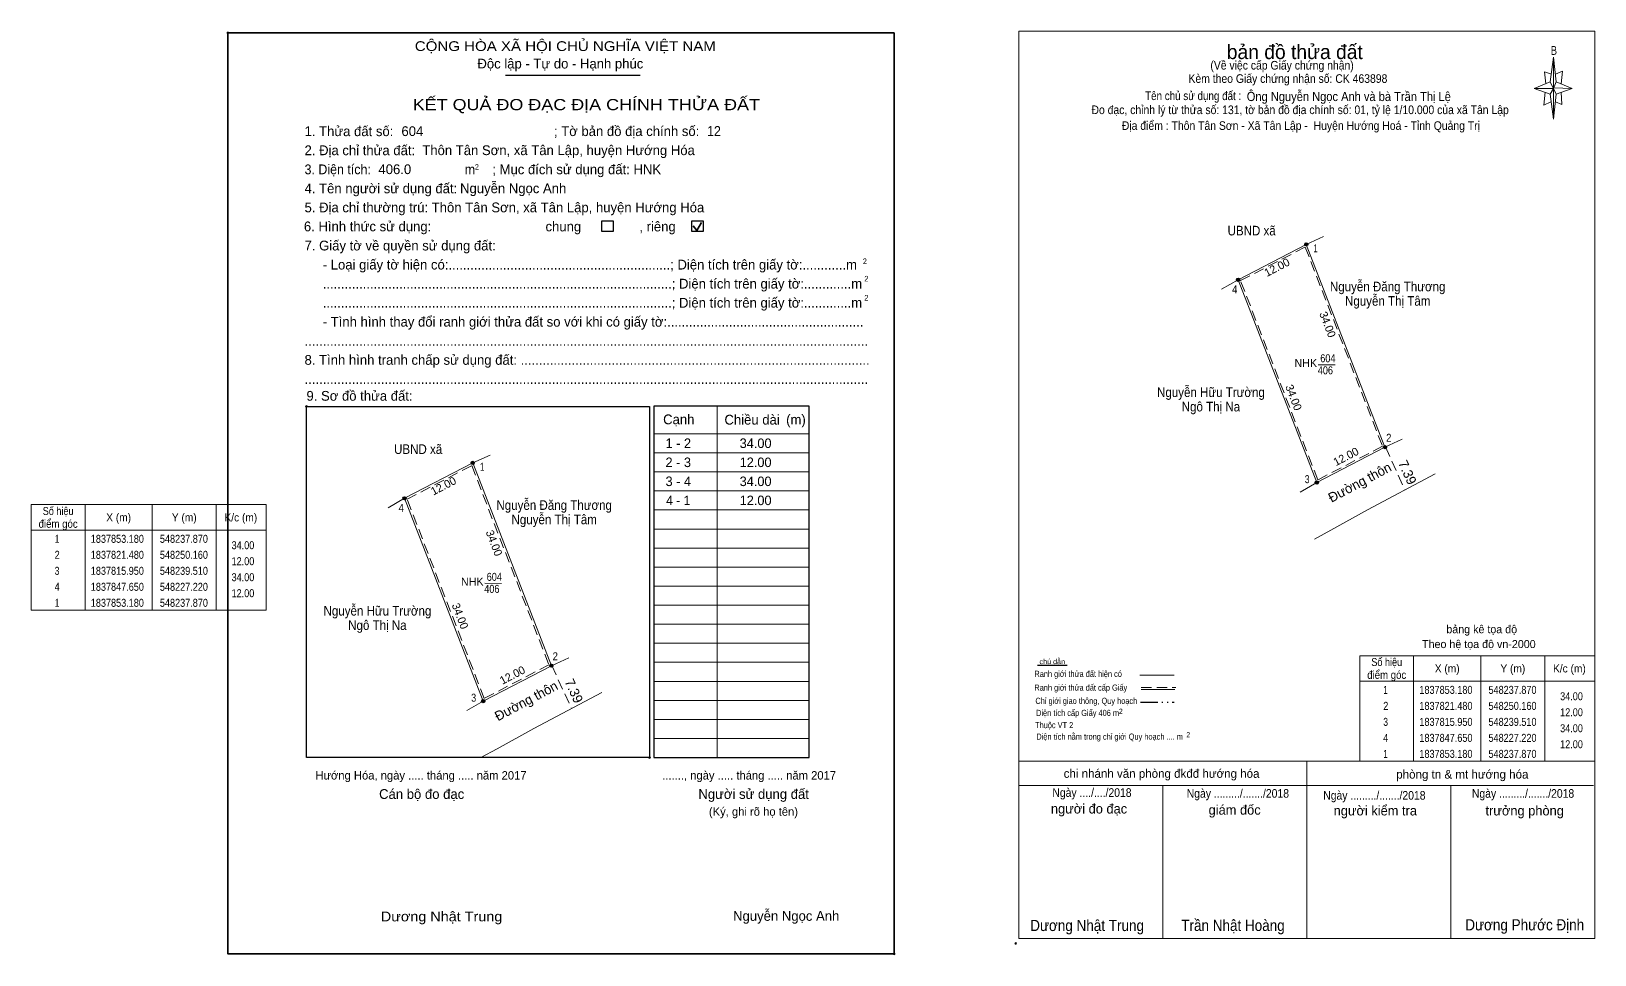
# Model space of a CAD drawing. Header units: metres. Extents: x 548169 to 548817, y 1837776 to 1837921.
# Drawn here: x 548168.9 to 548413.2, y 1837776.3 to 1837920.6 of the extents above; entities that cross this region are included whole.
import ezdxf
from ezdxf.enums import TextEntityAlignment as Align

# ---------------------------------------------------------------- set-up
doc = ezdxf.new("R2010")
doc.units = ezdxf.units.M
doc.header["$LTSCALE"] = 0.54
doc.header["$PDMODE"] = 32
doc.header["$PDSIZE"] = 0.27
doc.linetypes.add('DASH_DOUBLE_DOT', pattern=[9.2, 5, -1.2, 0.3, -1.2, 0.3, -1.2])
doc.linetypes.add('MEDIUM_DASHED', pattern=[4.5, 3, -1.5])
for name, color, linetype, lineweight in [('1', 7, 'Continuous', 13), ('10', 7, 'Continuous', 13), ('11', 7, 'Continuous', 25), ('2', 7, 'Continuous', 35), ('27', 7, 'Continuous', 13), ('4', 7, 'Continuous', 13), ('50', 7, 'Continuous', 25), ('63', 7, 'Continuous', 13)]:
    doc.layers.add(name, color=color, linetype=linetype, lineweight=lineweight)
for name, color, linetype in [('36', 7, 'Continuous'), ('48', 7, 'Continuous'), ('52', 7, 'Continuous'), ('6', 7, 'Continuous'), ('9', 7, 'Continuous')]:
    doc.layers.add(name, color=color, linetype=linetype)

msp = doc.modelspace()

# ---------------------------------------------------------------- hatches: boundary and pattern name
at = {"layer": '11'}
for points in [[(548368.3582, 1837887.34, 1), (548367.8618, 1837887.34, 1)], [(548357.7082, 1837881.81, 1), (548357.2118, 1837881.81, 1)], [(548357.7082, 1837881.81, 1), (548357.2118, 1837881.81, 1)], [(548380.6482, 1837855.64, 1), (548380.1518, 1837855.64, 1)], [(548238.1182, 1837853.18, 1), (548237.6218, 1837853.18, 1)], [(548369.9982, 1837850.11, 1), (548369.5018, 1837850.11, 1)], [(548227.4682, 1837847.65, 1), (548226.9718, 1837847.65, 1)], [(548227.4682, 1837847.65, 1), (548226.9718, 1837847.65, 1)], [(548250.4082, 1837821.48, 1), (548249.9118, 1837821.48, 1)], [(548239.7582, 1837815.95, 1), (548239.2618, 1837815.95, 1)]]:
    msp.add_hatch(color=256, dxfattribs=at).paths.add_polyline_path(points)

# ---------------------------------------------------------------- linework, layer by layer
at = {"layer": '1', "lineweight": 25}
for p, q in [((548242.97, 1837913.79), (548264.01, 1837913.79)), ((548290.43, 1837862.04), (548266.18, 1837862.04)), ((548266.18, 1837862.04), (548266.18, 1837858.93)), ((548290.43, 1837807.11), (548290.43, 1837862.04)), ((548266.18, 1837858.93), (548266.18, 1837808.51)), ((548266.18, 1837808.51), (548266.18, 1837807.11))]:
    msp.add_line(p, q, dxfattribs=at)
at = {"layer": '1', "lineweight": 35}
for p, q in [((548272.32, 1837890.26), (548272.91, 1837889.49)), ((548272.91, 1837889.49), (548273.63, 1837890.78))]:
    msp.add_line(p, q, dxfattribs=at)
at = {"layer": '1'}
for p, q in [((548276.04, 1837862.04), (548276.04, 1837807.11)), ((548266.18, 1837857.75), (548267.4, 1837857.75)), ((548267.4, 1837857.75), (548282.85, 1837857.75)), ((548282.85, 1837857.75), (548290.43, 1837857.75)), ((548266.18, 1837854.77), (548267.4, 1837854.77)), ((548267.4, 1837854.77), (548282.85, 1837854.77)), ((548282.85, 1837854.77), (548290.43, 1837854.77)), ((548266.18, 1837851.79), (548267.4, 1837851.79)), ((548267.4, 1837851.79), (548282.85, 1837851.79)), ((548282.85, 1837851.79), (548290.43, 1837851.79)), ((548266.18, 1837848.81), (548267.4, 1837848.81)), ((548267.4, 1837848.81), (548282.85, 1837848.81)), ((548282.85, 1837848.81), (548290.43, 1837848.81)), ((548266.18, 1837845.83), (548267.4, 1837845.83)), ((548267.4, 1837845.83), (548282.85, 1837845.83)), ((548282.85, 1837845.83), (548290.43, 1837845.83)), ((548266.18, 1837842.85), (548267.4, 1837842.85)), ((548267.4, 1837842.85), (548282.85, 1837842.85)), ((548282.85, 1837842.85), (548290.43, 1837842.85)), ((548266.18, 1837839.88), (548267.4, 1837839.88)), ((548267.4, 1837839.88), (548282.85, 1837839.88)), ((548282.85, 1837839.88), (548290.43, 1837839.88)), ((548266.18, 1837836.9), (548267.4, 1837836.9)), ((548267.4, 1837836.9), (548282.85, 1837836.9)), ((548282.85, 1837836.9), (548290.43, 1837836.9)), ((548266.18, 1837833.92), (548267.4, 1837833.92)), ((548267.4, 1837833.92), (548282.85, 1837833.92)), ((548282.85, 1837833.92), (548290.43, 1837833.92)), ((548266.18, 1837830.94), (548267.4, 1837830.94)), ((548267.4, 1837830.94), (548282.85, 1837830.94)), ((548282.85, 1837830.94), (548290.43, 1837830.94)), ((548266.18, 1837827.96), (548267.4, 1837827.96)), ((548267.4, 1837827.96), (548282.85, 1837827.96)), ((548282.85, 1837827.96), (548290.43, 1837827.96)), ((548266.18, 1837824.98), (548267.4, 1837824.98)), ((548267.4, 1837824.98), (548282.85, 1837824.98)), ((548282.85, 1837824.98), (548290.43, 1837824.98)), ((548266.18, 1837822.01), (548267.4, 1837822.01)), ((548267.4, 1837822.01), (548282.85, 1837822.01)), ((548282.85, 1837822.01), (548290.43, 1837822.01)), ((548266.18, 1837819.03), (548267.4, 1837819.03)), ((548267.4, 1837819.03), (548282.85, 1837819.03)), ((548282.85, 1837819.03), (548290.43, 1837819.03)), ((548266.18, 1837816.05), (548267.4, 1837816.05)), ((548267.4, 1837816.05), (548282.85, 1837816.05)), ((548282.85, 1837816.05), (548290.43, 1837816.05)), ((548266.18, 1837813.07), (548267.4, 1837813.07)), ((548267.4, 1837813.07), (548282.85, 1837813.07)), ((548282.85, 1837813.07), (548290.43, 1837813.07)), ((548266.18, 1837810.09), (548267.4, 1837810.09)), ((548267.4, 1837810.09), (548282.85, 1837810.09)), ((548282.85, 1837810.09), (548290.43, 1837810.09))]:
    msp.add_line(p, q, dxfattribs=at)
for points in [[(548368.11, 1837887.34), (548380.4, 1837855.64), (548369.75, 1837850.11), (548357.46, 1837881.81)], [(548237.87, 1837853.18), (548250.16, 1837821.48), (548239.51, 1837815.95), (548227.22, 1837847.65)]]:
    msp.add_lwpolyline(points, close=True, dxfattribs=at)
at = {"layer": '1', "lineweight": 25}
msp.add_lwpolyline([(548265.49, 1837808.51), (548265.49, 1837807.11), (548211.89, 1837807.11), (548211.89, 1837862.02), (548265.49, 1837862.02), (548265.49, 1837858.93)], close=True, dxfattribs=at)
msp.add_lwpolyline([(548266.18, 1837807.11), (548290.43, 1837807.11), (548290.43, 1837807.65)], dxfattribs=at)
at = {"layer": '1'}
for p in [(548199.62, 1837920.39), (548211.89, 1837862.02), (548265.49, 1837807.11), (548303.71, 1837776.44)]:
    msp.add_point(p, dxfattribs=at)
at = {"layer": '10', "linetype": 'MEDIUM_DASHED'}
for p, q in [((548380.47, 1837855.67), (548383.53, 1837848.94)), ((548250.23, 1837821.51), (548253.29, 1837814.78))]:
    msp.add_line(p, q, dxfattribs=at)
at = {"layer": '10'}
for p, q in [((548377.68, 1837845.83), (548388.27, 1837851.47)), ((548247.44, 1837811.67), (548258.03, 1837817.31))]:
    msp.add_line(p, q, dxfattribs=at)
for points in [[(548357.46, 1837881.81), (548368.11, 1837887.34), (548380.4, 1837855.64), (548369.75, 1837850.11)], [(548227.22, 1837847.65), (548237.87, 1837853.18), (548250.16, 1837821.48), (548239.51, 1837815.95)]]:
    msp.add_lwpolyline(points, close=True, dxfattribs=at)
at = {"layer": '10', "linetype": 'MEDIUM_DASHED'}
for points in [[(548357.84, 1837881.67), (548367.95, 1837886.92), (548380.02, 1837855.78), (548369.91, 1837850.53)], [(548227.6, 1837847.51), (548237.71, 1837852.76), (548249.78, 1837821.62), (548239.67, 1837816.37)]]:
    msp.add_lwpolyline(points, close=True, dxfattribs=at)
at = {"layer": '10'}
for points in [[(548369.39, 1837841.27), (548371.93, 1837842.67), (548377.68, 1837845.83)], [(548239.15, 1837807.11), (548241.69, 1837808.51), (548247.44, 1837811.67)]]:
    msp.add_lwpolyline(points, dxfattribs=at)
at = {"layer": '11'}
for centre in [(548368.11, 1837887.34), (548357.46, 1837881.81), (548357.46, 1837881.81), (548380.4, 1837855.64), (548237.87, 1837853.18), (548369.75, 1837850.11), (548227.22, 1837847.65), (548227.22, 1837847.65), (548250.16, 1837821.48), (548239.51, 1837815.95)]:
    msp.add_circle(centre, 0.2482, dxfattribs=at)
at = {"layer": '2'}
msp.add_lwpolyline([(548199.62, 1837920.39), (548303.71, 1837920.39), (548303.71, 1837776.44), (548199.62, 1837776.44)], close=True, dxfattribs=at)
at = {"layer": '27'}
for p, q in [((548368.11, 1837887.34), (548370.82, 1837888.57)), ((548357.46, 1837881.81), (548354.88, 1837880.32)), ((548380.4, 1837855.64), (548383.11, 1837856.87)), ((548237.87, 1837853.18), (548240.58, 1837854.41)), ((548369.75, 1837850.11), (548367.17, 1837848.62)), ((548227.22, 1837847.65), (548224.64, 1837846.16)), ((548250.16, 1837821.48), (548252.87, 1837822.71)), ((548239.51, 1837815.95), (548236.93, 1837814.46))]:
    msp.add_line(p, q, dxfattribs=at)
at = {"layer": '4'}
for p, q in [((548406.23, 1837912.72), (548406.73, 1837916.62)), ((548406.23, 1837910.82), (548403.73, 1837911.72)), ((548407.13, 1837912.72), (548409.63, 1837911.72)), ((548407.93, 1837911.12), (548408.03, 1837909.22)), ((548407.13, 1837910.82), (548406.73, 1837906.92)), ((548408.03, 1837909.22), (548407.03, 1837909.62)), ((548342.11, 1837820.01), (548347.49, 1837820.01)), ((548342.31, 1837817.77), (548347.58, 1837817.77)), ((548323.18, 1837806.55), (548413.18, 1837806.55)), ((548323.18, 1837806.55), (548413.18, 1837806.55)), ((548323.18, 1837806.55), (548413.18, 1837806.55)), ((548368.18, 1837778.85), (548368.18, 1837806.55)), ((548323.18, 1837802.75), (548412.98, 1837802.75)), ((548345.68, 1837778.85), (548345.68, 1837802.75)), ((548390.68, 1837778.85), (548390.68, 1837802.75)), ((548413.18, 1837778.85), (548323.18, 1837778.85))]:
    msp.add_line(p, q, dxfattribs=at)
at = {"layer": '4', "lineweight": 25}
msp.add_line((548330.73, 1837821.5), (548326.11, 1837821.5), dxfattribs=at)
at = {"layer": '4', "linetype": 'DASH_DOUBLE_DOT', "lineweight": 25}
msp.add_line((548342.21, 1837815.8), (548347.45, 1837815.8), dxfattribs=at)
at = {"layer": '4', "linetype": 'MEDIUM_DASHED'}
msp.add_line((548342.31, 1837818.09), (548347.75, 1837818.09), dxfattribs=at)
at = {"layer": '4'}
for points in [[(548323.18, 1837920.65), (548413.18, 1837920.65), (548413.18, 1837778.85), (548323.18, 1837778.85)], [(548406.73, 1837916.62), (548407.13, 1837912.72), (548406.73, 1837911.72)], [(548406.73, 1837911.72), (548403.73, 1837911.72), (548406.23, 1837912.72), (548407.13, 1837910.82), (548409.63, 1837911.72), (548406.73, 1837911.82)], [(548406.73, 1837911.72), (548406.73, 1837906.92), (548406.23, 1837910.82)]]:
    msp.add_lwpolyline(points, close=True, dxfattribs=at)
for points in [[(548406.43, 1837913.92), (548405.33, 1837914.32), (548405.53, 1837912.42)], [(548407.03, 1837913.92), (548408.13, 1837914.42), (548407.93, 1837912.42)], [(548406.73, 1837911.72), (548406.23, 1837912.72), (548403.73, 1837911.72)], [(548405.43, 1837911.12), (548405.23, 1837909.12), (548406.33, 1837909.62)], [(548406.73, 1837911.72), (548407.13, 1837910.82), (548409.63, 1837911.72)]]:
    msp.add_lwpolyline(points, dxfattribs=at)
msp.add_point((548322.71, 1837778.07), dxfattribs=at)
at = {"layer": '50'}
for points in [[(548258.03, 1837891.03), (548259.81, 1837891.03), (548259.81, 1837889.36), (548258.03, 1837889.36)], [(548272.09, 1837891.03), (548273.88, 1837891.03), (548273.88, 1837889.36), (548272.09, 1837889.36)]]:
    msp.add_lwpolyline(points, close=True, dxfattribs=at)
at = {"layer": '63'}
for p, q in [((548369.98, 1837868.52), (548372.62, 1837868.5)), ((548177.29, 1837846.66), (548177.29, 1837830.16)), ((548187.79, 1837846.66), (548187.79, 1837830.16)), ((548197.79, 1837846.66), (548197.79, 1837830.16)), ((548168.89, 1837842.66), (548205.59, 1837842.66)), ((548239.74, 1837834.36), (548242.38, 1837834.34)), ((548384.88, 1837823.05), (548384.88, 1837806.55)), ((548395.38, 1837823.05), (548395.38, 1837806.55)), ((548405.38, 1837823.05), (548405.38, 1837806.55)), ((548376.48, 1837819.05), (548413.18, 1837819.05))]:
    msp.add_line(p, q, dxfattribs=at)
for points in [[(548168.89, 1837846.66), (548205.59, 1837846.66), (548205.59, 1837830.16), (548168.89, 1837830.16)], [(548376.48, 1837823.05), (548413.18, 1837823.05), (548413.18, 1837806.55), (548376.48, 1837806.55)]]:
    msp.add_lwpolyline(points, close=True, dxfattribs=at)

# ---------------------------------------------------------------- texts
at = {"layer": '1'}
for s, height, width, p in [('CỘNG HÒA XÃ HỘI CHỦ NGHĨA VIỆT NAM', 1.529, 1.15, (548228.82, 1837917.56)), ('3. Diện tích:', 1.529, 0.95, (548211.59, 1837898.3)), ('m', 1.529, 0.95, (548236.62, 1837898.3)), ('2', 0.8735, 0.9, (548238.2, 1837899)), ('2', 0.8735, 0.9, (548298.82, 1837884.26)), ('2', 0.8735, 0.9, (548299.06, 1837881.54)), ('2', 0.8735, 0.9, (548299.06, 1837878.56)), ('Dương Nhật Trung', 1.529, 1.1, (548223.51, 1837781.52))]:
    msp.add_text(s, height=height, dxfattribs=dict(at, width=width)).set_placement(p)
for s, height, p in [('Độc lập - Tự do - Hạnh phúc', 1.529, (548238.6, 1837914.83)), ('1. Thửa đất số:', 1.529, (548211.59, 1837904.26)), ('; Tờ bản đồ địa chính số:', 1.529, (548250.56, 1837904.27)), ('2. Địa chỉ thửa đất:', 1.529, (548211.59, 1837901.28)), ('; Mục đích sử dụng đất: HNK', 1.529, (548240.93, 1837898.3)), ('4. Tên người sử dụng đất:', 1.529, (548211.59, 1837895.32)), ('5. Địa chỉ thường trú: Thôn Tân Sơn, xã Tân Lập, huyện Hướng Hóa', 1.529, (548211.59, 1837892.35)), ('chung                , riêng', 1.529, (548249.24, 1837889.37)), ('7. Giấy tờ về quyền sử dụng đất:', 1.529, (548211.59, 1837886.39)), ('     - Loại giấy tờ hiện có:.............................................................; Diện tích trên giấy tờ:............m', 1.529, (548211.59, 1837883.41)), ('     ................................................................................................; Diện tích trên giấy tờ:.............m', 1.529, (548211.59, 1837880.43)), ('     ................................................................................................; Diện tích trên giấy tờ:.............m', 1.529, (548211.59, 1837877.45)), ('     - Tình hình thay đổi ranh giới thửa đất so với khi có giấy tờ:......................................................', 1.529, (548211.59, 1837874.48)), ('8. Tình hình tranh chấp sử dụng đất: ................................................................................................', 1.529, (548211.59, 1837868.52)), ('...........................................................................................................................................................', 1.529, (548211.59, 1837871.5)), ('...........................................................................................................................................................', 1.529, (548211.59, 1837865.54)), ('9. Sơ đồ thửa đất:', 1.529, (548211.89, 1837862.9)), ('Cạnh', 1.529, (548267.62, 1837859.22)), ('Chiều dài', 1.529, (548277.2, 1837859.17)), ('(m)', 1.529, (548286.84, 1837859.19)), ('Hướng Hóa, ngày ..... tháng ..... năm 2017', 1.31, (548213.28, 1837803.69)), ('......., ngày ..... tháng ..... năm 2017', 1.31, (548267.47, 1837803.69)), ('Cán bộ đo đạc', 1.529, (548223.24, 1837800.66)), ('Người sử dụng đất', 1.529, (548273.13, 1837800.66)), ('(Ký, ghi rõ họ tên)', 1.31, (548274.77, 1837798.03))]:
    msp.add_text(s, height=height, dxfattribs=at).set_placement(p)
for s, height, width, p in [('KẾT QUẢ ĐO ĐẠC ĐỊA CHÍNH THỬA ĐẤT', 1.747, 1.2, (548255.62, 1837908.31)), ('604', 1.25, 0.85, (548371.48, 1837868.91)), ('406', 1.25, 0.85, (548371.095, 1837867.03)), ('604', 1.25, 0.85, (548241.24, 1837834.75)), ('406', 1.25, 0.85, (548240.855, 1837832.87))]:
    msp.add_text(s, height=height, dxfattribs=dict(at, width=width)).set_placement(p, align=Align.CENTER)
for p in [(548368.035, 1837868.16), (548237.795, 1837834)]:
    msp.add_text('NHK', height=1.25, dxfattribs=at).set_placement(p, align=Align.CENTER)
at = {"layer": '10'}
for s, rotation, p in [('Đường thôn', 28.039, (548372.05, 1837846.94)), ('7.39', 294.408, (548382.43, 1837853.17)), ('Đường thôn', 28.039, (548241.81, 1837812.78)), ('7.39', 294.408, (548252.19, 1837819.01))]:
    msp.add_text(s, height=1.5, rotation=rotation, dxfattribs=at).set_placement(p)
at = {"layer": '36', "width": 0.9}
for s, p in [('UBND xã', (548359.575, 1837888.74)), ('Nguyễn Đăng Thương', (548380.825, 1837880)), ('Nguyễn Thị Tâm', (548380.83, 1837877.75)), ('Nguyễn Hữu Trường', (548353.215, 1837863.48)), ('Ngô Thị Na', (548353.21, 1837861.23)), ('UBND xã', (548229.34, 1837854.58)), ('Nguyễn Đăng Thương', (548250.595, 1837845.84)), ('Nguyễn Thị Tâm', (548250.6, 1837843.59)), ('Nguyễn Hữu Trường', (548222.98, 1837829.32)), ('Ngô Thị Na', (548222.975, 1837827.07))]:
    msp.add_text(s, height=1.5, dxfattribs=at).set_placement(p, align=Align.CENTER)
at = {"layer": '4'}
for s, height, p in [('bản đồ thửa đất', 2.25, (548366.315, 1837916.3)), ('bảng kê tọa độ', 1.25, (548395.525, 1837826.56)), ('Theo hệ tọa độ vn-2000', 1.25, (548395.075, 1837824.24)), ('chi nhánh văn phòng đkđđ hướng hóa', 1.35, (548345.5, 1837803.96)), ('phòng tn & mt hướng hóa', 1.35, (548392.495, 1837803.84)), ('người đo đạc', 1.5, (548334.165, 1837798.38)), ('giám đốc', 1.5, (548356.915, 1837798.2)), ('người kiểm tra', 1.5, (548378.895, 1837798.08)), ('trưởng phòng', 1.5, (548402.235, 1837798.08))]:
    msp.add_text(s, height=height, dxfattribs=at).set_placement(p, align=Align.CENTER)
for s, height, width, p in [('B', 1.378, 0.8, (548406.8, 1837916.96)), ('(Về việc cấp Giấy chứng nhận)', 1.35, 0.9, (548364.325, 1837914.66)), ('Kèm theo Giấy chứng nhận số: CK 463898', 1.35, 0.9, (548365.24, 1837912.58)), ('Tên chủ sử dụng đất :', 1.35, 0.85, (548350.435, 1837909.89)), ('Đo đạc, chỉnh lý từ thửa số: 131, tờ bản đồ địa chính số: 01, tỷ lệ 1/10.000 của xã Tân Lập', 1.35, 0.9, (548367.15, 1837907.7)), ('Địa điểm : Thôn Tân Sơn - Xã Tân Lập -  Huyện Hướng Hoá - Tỉnh Quảng Trị ', 1.35, 0.9, (548367.495, 1837905.23)), ('Ranh giới thửa đất hiện có ', 0.96, 0.9, (548332.625, 1837819.73)), ('chú dẫn', 0.7999, 1.05, (548328.42, 1837821.73)), ('Ranh giới thửa đất cấp Giấy', 0.96, 0.9, (548332.88, 1837817.58)), ('Chỉ giới giao thông, Quy hoạch', 0.96, 0.9, (548333.74, 1837815.51)), ('Diện tích cấp Giấy 406 m', 0.96, 0.9, (548332.37, 1837813.63)), ('2', 0.8, 0.8, (548339.13, 1837813.95)), ('Thuộc VT 2', 0.96, 0.9, (548328.715, 1837811.72)), ('Diện tích nằm trong chỉ giới Quy hoạch .... m', 0.96, 0.9, (548337.385, 1837809.92)), ('2', 0.8, 0.8, (548349.67, 1837810.3)), ('Ngày ..../..../2018', 1.35, 0.9, (548334.62, 1837800.98)), ('Ngày ........./......./2018', 1.35, 0.9, (548357.42, 1837800.85)), ('Ngày ........./......./2018', 1.35, 0.9, (548378.75, 1837800.54)), ('Ngày ........./......./2018', 1.35, 0.9, (548401.98, 1837800.84)), ('Dương Nhật Trung', 1.75, 0.9, (548333.865, 1837780.01)), ('Trần Nhật Hoàng', 1.75, 0.9, (548356.66, 1837780.02)), ('Dương Phước Định', 1.75, 0.9, (548402.245, 1837780.11))]:
    msp.add_text(s, height=height, dxfattribs=dict(at, width=width)).set_placement(p, align=Align.CENTER)
at = {"layer": '4', "width": 0.9}
msp.add_text('Ông Nguyễn Ngọc Anh và bà Trần Thị Lệ', height=1.44, dxfattribs=at).set_placement((548358.81, 1837909.74))
at = {"layer": '48'}
msp.add_text('6. Hình thức sử dụng:', height=1.529, dxfattribs=at).set_placement((548211.49, 1837889.38))
at = {"layer": '52'}
for s, p in [('1 - 2', (548269.985, 1837855.51)), ('34.00', (548282.065, 1837855.51)), ('2 - 3', (548269.98, 1837852.53)), ('12.00', (548282.065, 1837852.53)), ('3 - 4', (548269.985, 1837849.56)), ('34.00', (548282.065, 1837849.56)), ('12.00', (548282.065, 1837846.58))]:
    msp.add_text(s, height=1.489, dxfattribs=at).set_placement(p, align=Align.CENTER)
at = {"layer": '52', "width": 0.95}
msp.add_text('4 - 1', height=1.489, dxfattribs=at).set_placement((548269.985, 1837846.58), align=Align.CENTER)
at = {"layer": '6'}
for s, p in [('604', (548226.73, 1837904.27)), ('Thôn Tân Sơn, xã Tân Lập, huyện Hướng Hóa', (548229.99, 1837901.29)), ('406.0', (548223.14, 1837898.32)), ('Nguyễn Ngọc Anh', (548235.89, 1837895.34)), ('Nguyễn Ngọc Anh', (548278.55, 1837781.61))]:
    msp.add_text(s, height=1.529, dxfattribs=at).set_placement(p)
at = {"layer": '6', "width": 0.95}
msp.add_text('12', height=1.529, dxfattribs=at).set_placement((548274.48, 1837904.29))
at = {"layer": '63'}
for s, rotation, p in [('12.00', 27.441, (548363.817, 1837883.195)), ('34.00', 291.191, (548370.864, 1837874.5909)), ('34.00', 291.191, (548365.554, 1837863.1809)), ('12.00', 27.441, (548374.597, 1837853.615)), ('12.00', 27.441, (548233.577, 1837849.035)), ('34.00', 291.191, (548240.624, 1837840.4309)), ('34.00', 291.191, (548235.314, 1837829.0209)), ('12.00', 27.441, (548244.357, 1837819.455))]:
    msp.add_text(s, height=1.25, rotation=rotation, dxfattribs=at).set_placement(p, align=Align.CENTER)
for s, width, p in [('Số hiệu', 0.85, (548173.09, 1837845.04)), ('X (m)', 0.95, (548182.54, 1837844.04)), ('Y (m)', 0.95, (548192.795, 1837844.04)), ('K/c (m)', 0.95, (548201.635, 1837844.04)), ('điểm góc', 0.9, (548173.09, 1837843.04)), (' 1', 0.75, (548172.74, 1837840.69)), ('1837853.180', 0.85, (548182.34, 1837840.69)), ('548237.870', 0.85, (548192.74, 1837840.69)), (' 2', 0.85, (548172.745, 1837838.19)), ('1837821.480', 0.85, (548182.34, 1837838.19)), ('548250.160', 0.85, (548192.74, 1837838.19)), (' 3', 0.8, (548172.735, 1837835.69)), ('1837815.950', 0.85, (548182.34, 1837835.69)), ('548239.510', 0.85, (548192.74, 1837835.69)), (' 4', 0.85, (548172.74, 1837833.19)), ('1837847.650', 0.85, (548182.34, 1837833.19)), ('548227.220', 0.85, (548192.74, 1837833.19)), (' 1', 0.75, (548172.74, 1837830.69)), ('1837853.180', 0.85, (548182.34, 1837830.69)), ('548237.870', 0.85, (548192.74, 1837830.69)), ('điểm góc', 0.9, (548380.68, 1837819.43)), ('Số hiệu', 0.85, (548380.68, 1837821.43)), ('X (m)', 0.95, (548390.13, 1837820.43)), ('Y (m)', 0.95, (548400.385, 1837820.43)), ('K/c (m)', 0.95, (548409.225, 1837820.43)), (' 1', 0.75, (548380.33, 1837817.08)), ('1837853.180', 0.85, (548389.93, 1837817.08)), ('548237.870', 0.85, (548400.33, 1837817.08)), (' 2', 0.85, (548380.335, 1837814.58)), ('1837821.480', 0.85, (548389.93, 1837814.58)), ('548250.160', 0.85, (548400.33, 1837814.58)), (' 3', 0.8, (548380.325, 1837812.08)), ('1837815.950', 0.85, (548389.93, 1837812.08)), ('548239.510', 0.85, (548400.33, 1837812.08)), (' 4', 0.85, (548380.33, 1837809.58)), ('1837847.650', 0.85, (548389.93, 1837809.58)), ('548227.220', 0.85, (548400.33, 1837809.58)), (' 1', 0.75, (548380.33, 1837807.08)), ('1837853.180', 0.85, (548389.93, 1837807.08)), ('548237.870', 0.85, (548400.33, 1837807.08))]:
    msp.add_text(s, height=1.25, dxfattribs=dict(at, width=width)).set_placement(p, align=Align.CENTER)
at = {"layer": '63', "width": 0.85}
for s, p in [('34.00', (548203.74, 1837839.69)), ('12.00', (548203.74, 1837837.19)), ('34.00', (548203.74, 1837834.69)), ('12.00', (548203.74, 1837832.19)), ('34.00', (548411.33, 1837816.08)), ('12.00', (548411.33, 1837813.58)), ('34.00', (548411.33, 1837811.08)), ('12.00', (548411.33, 1837808.58))]:
    msp.add_text(s, height=1.25, dxfattribs=at).set_placement(p, align=Align.RIGHT)
at = {"layer": '9'}
for s, width, p in [('1', 0.75, (548369.575, 1837886.12)), ('4', 0.9, (548356.93, 1837879.69)), ('2', 0.9, (548381, 1837856.49)), ('1', 0.75, (548239.34, 1837851.96)), ('3', 0.8, (548368.25, 1837850.02)), ('4', 0.9, (548226.7, 1837845.53)), ('2', 0.9, (548250.765, 1837822.33)), ('3', 0.85, (548238.015, 1837815.86))]:
    msp.add_text(s, height=1.241, dxfattribs=dict(at, width=width)).set_placement(p, align=Align.CENTER)

doc.saveas('drawing.dxf')
